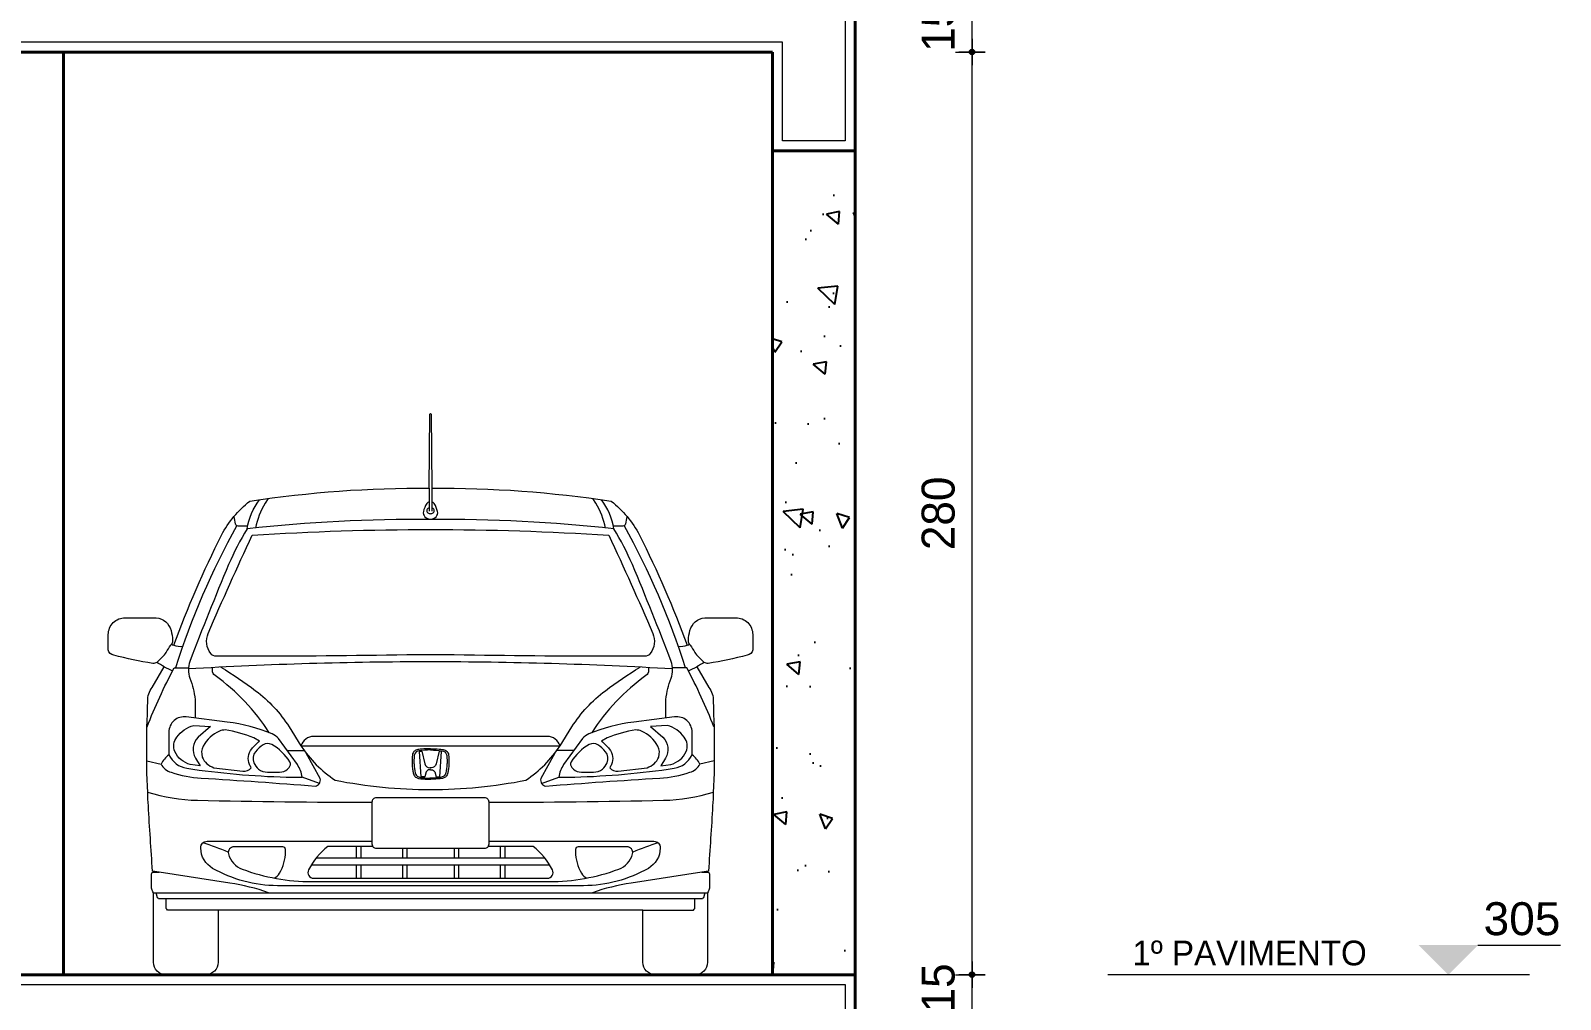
# Model space of a CAD drawing. Header units: millimetres. Extents: x 13204 to 24802, y 21209 to 40694.
# Drawn here: x 16442.7 to 16906.7, y 28881.1 to 29175.1 of the extents above; entities that cross this region are included whole.
import ezdxf
from ezdxf.enums import TextEntityAlignment as Align

# ---------------------------------------------------------------- set-up
doc = ezdxf.new("R2010")
doc.units = ezdxf.units.MM
for name, color, linetype, lineweight in [('COTAS', 30, 'Continuous', 5), ('Layout', 6, 'Continuous', 15), ('Meia Parede', 11, 'Continuous', 40), ('PAREDE', 1, 'Continuous', 40), ('Paredes', 1, 'Continuous', 40), ('PISO', 5, 'Continuous', 5), ('TEXTO', 4, 'Continuous', 5), ('Veiculos e pessoas', 245, 'Continuous', 0)]:
    doc.layers.add(name, color=color, linetype=linetype, lineweight=lineweight)
doc.layers.add('HACHURAS', color=8, linetype='Continuous')
doc.styles.add('LANA', font='stylu.ttf')
doc.styles.add('util2000', font='arial.ttf')
doc.dimstyles.new('COTA 50', dxfattribs={"dimscale": 0, "dimtxt": 10, "dimasz": 0.5, "dimexe": 1.25, "dimexo": 5, "dimgap": 5, "dimtad": 1, "dimdec": 0, "dimtxsty": 'LANA', "dimblk": 'cota', "dimcen": 2.5, "dimse2": 1, "dimclrd": 256, "dimclre": 256, "dimclrt": 256, "dimaunit": 1, "dimadec": 0, "dimazin": 0, "dimtfac": 1, "dimtdec": 0, "dimtmove": 0, "dimatfit": 3, "dimldrblk": 'DOTSMALL', "dimfxl": 5, "dimfxlon": 1, "dimtzin": 9, "dimlwd": -1, "dimlwe": -1, "dimarcsym": 0})

# ---------------------------------------------------------------- blocks, each defined once
blk = doc.blocks.new('*U98', base_point=(65067.98, 18426.58))
at = {"color": 0}
blk.add_line((65076.98, 18435.58), (65101.98, 18435.58), dxfattribs=at)
blk.add_solid([(65067.98, 18426.58), (65058.98, 18435.58), (65076.98, 18435.58)], dxfattribs=at)
blk = doc.blocks.new('Honda Civic_f')
at = {"layer": 'Veiculos e pessoas'}
blk.add_lwpolyline([(977.2, 196.2), (333, 196.2), (333, 37.6, -0.414214), (295.4, 0), (174.5, 0, -0.414214), (137, 37.6), (137, 248.9, -0.044876), (133.8, 254.2, -0.100463), (131.2, 265.2), (131.2, 305.6, -0.414214), (137, 311.4), (153.9, 311.4), (134, 314.5, -0.002559), (121.4, 512.9, -0.027419), (120.2, 830.3, -0.199219), (133.1, 871.5), (169.6, 934.5, -0.018052), (147.1, 947.7, -0.182408), (134.9, 944.5, -0.024799), (16.7, 969.5, -0.344091), (0, 986), (0, 1032, -0.414214), (51.4, 1083.4), (145.4, 1083.4, -0.318821), (190.1, 1044.5, -0.051882), (195, 1015.2, -0.147274), (191.8, 1003.2, 0.040513), (198.5, 999.8, -0.028855), (343.7, 1334.1, -0.109118), (429.2, 1437, -0.039623), (973.6, 1476.6), (975.3, 1700.7, -0.40326), (977.2, 1703.4, -0.40326), (979.1, 1700.7), (980.8, 1476.6, -0.039623), (1525.2, 1437, -0.109118), (1610.7, 1334.1, -0.028855), (1755.9, 999.8, 0.040513), (1762.6, 1003.2, -0.147274), (1759.4, 1015.2, -0.051882), (1764.3, 1044.5, -0.318821), (1809, 1083.4), (1903, 1083.4, -0.414214), (1954.4, 1032), (1954.4, 986, -0.344091), (1937.7, 969.5, -0.024799), (1819.5, 944.5, -0.182408), (1807.3, 947.7, -0.018052), (1784.8, 934.5), (1821.3, 871.5, -0.199219), (1834.2, 830.3, -0.027419), (1833, 512.9, -0.002559), (1820.4, 314.5), (1800.5, 311.4), (1817.4, 311.4, -0.414214), (1823.2, 305.6), (1823.2, 265.2, -0.100463), (1820.6, 254.2, -0.044876), (1817.4, 248.9), (1817.4, 37.6, -0.414214), (1779.9, 0), (1659, 0, -0.414214), (1621.5, 37.6), (1621.5, 196.2)], format="xyb", close=True, dxfattribs=at)
at = {"layer": 'Veiculos e pessoas', "color": 8}
for points in [[(1533.1, 1352.8, 0.031312), (977.2, 1381.2, 0.031312), (421.4, 1352.8), (421.4, 1352.8, -0.12264), (458.7, 1441.4)], [(484.5, 1445), (475.4, 1430.6, 0.077091), (445.9, 1355.5)], [(1508.5, 1355.5, 0.077091), (1479, 1430.6), (1469.9, 1445)], [(1691.2, 779), (1691.2, 835.5, -0.061077), (1706.8, 899.7, 0.181976), (1706.8, 950.8, 0.010144), (1589.4, 1244.5, 0.039623), (1533.1, 1352.8), (1533.1, 1352.8, 0.12264), (1495.7, 1441.4)], [(973.4, 1433.9), (973.1, 1433.9, 0.264272), (965.6, 1429.6, 0.075597), (955.7, 1405.4, 0.265409), (960.3, 1389.7, 0.180221), (977.2, 1382.3, 0.180221), (994.1, 1389.7, 0.265409), (998.7, 1405.4, 0.075597), (988.8, 1429.6, 0.264272), (981.3, 1433.9), (981, 1433.9)], [(973.2, 1416.8, 0.643076), (968.8, 1402, 0.140946), (977.2, 1398.9, 0.140946), (985.6, 1402, 0.643076), (981.2, 1416.8)], [(389.4, 1362.7, 0.049002), (203.6, 931.2)], [(421.4, 1352.8, 0.039623), (365, 1244.5, 0.010144), (247.6, 950.8, 0.181976), (247.6, 899.7, -0.061077), (263.2, 835.5), (263.2, 779)], [(935.8, 970.9, -0.004564), (447.4, 966.5), (327.9, 966.5, -0.24638), (310.7, 974.5, -0.269131), (303.2, 1035.9, -0.008672), (436.4, 1333.9, -0.015775), (977.2, 1351, -0.015775), (1518, 1333.9, -0.008672), (1651.2, 1035.9, -0.269131), (1643.7, 974.5, -0.24638), (1626.5, 966.5), (1507.1, 966.5, -0.004564), (1018.6, 970.9), (977.2, 970.9), (935.8, 970.9)], [(422.9, 1361.4), (393.7, 1361.4, -0.365535), (386.1, 1367.8, 0.051838), (380.8, 1390.2)], [(1573.6, 1390.2, 0.051838), (1568.3, 1367.8, -0.365535), (1560.7, 1361.4), (1531.5, 1361.4)], [(1750.9, 931.2, 0.049002), (1565.1, 1362.7)], [(147.1, 947.7), (164.7, 965, 0.098381), (175.1, 977.9, -0.010697), (189.6, 1000.2, 0.042929), (191.8, 1003.2)], [(198.5, 999.8, 0.148869), (225.7, 997.3)], [(1728.7, 997.3, 0.148869), (1755.9, 999.8)], [(1762.6, 1003.2, 0.042929), (1764.9, 1000.2, -0.010697), (1779.3, 977.9, 0.098381), (1789.7, 965), (1807.3, 947.7)], [(117.3, 751.8, -0.028233), (199.6, 931.2), (243.2, 931.2)], [(169.6, 934.5, 0.019407), (194.8, 922)], [(1711.4, 927.8, 0.014733), (977.2, 949.4, 0.014733), (243, 927.8)], [(488.3, 734.3, 0.095766), (323.8, 907.6, -0.242156), (315.6, 923.4), (315.6, 931.8)], [(341.6, 933.2, -0.02447), (446.8, 861.9, -0.090802), (548.1, 752), (584.3, 694.6), (977.2, 694.6), (1370.1, 694.6), (1406.3, 752, -0.090802), (1507.6, 861.9, -0.02447), (1612.8, 933.2)], [(1638.8, 931.8), (1638.8, 923.4, -0.242156), (1630.7, 907.6, 0.095766), (1466.2, 734.3)], [(1837.1, 751.8, 0.028233), (1754.8, 931.2), (1711.2, 931.2)], [(1759.6, 922, 0.019407), (1784.8, 934.5)], [(539.7, 599.6), (587.9, 599.6, 0.131313), (573.3, 637.5), (515.8, 716.5, 0.130656), (497.1, 730.7, 0.066415), (360.7, 766.7), (236.6, 782.3, 0.455853), (183.7, 736.3), (183.7, 666.8, 0.239835), (237.9, 626.4, 0.02875), (539.7, 599.6)], [(1414.7, 599.6, 0.02875), (1716.5, 626.4, 0.239835), (1770.7, 666.8), (1770.7, 736.3, 0.455853), (1717.8, 782.3), (1593.7, 766.7, 0.066415), (1457.3, 730.7, 0.130656), (1438.6, 716.5), (1381.1, 637.5, 0.131313), (1366.5, 599.6), (1414.7, 599.6)], [(1266.6, 590.4, 0.100117), (1370.1, 694.6, 0.32852), (1331.6, 722.9), (977.2, 722.9), (622.8, 722.9, 0.32852), (584.3, 694.6, 0.100117), (687.8, 590.4, 0.048949), (977.2, 562, 0.048949), (1266.6, 590.4)], [(183.7, 666.8, 0.138193), (160.1, 639, 0.226753), (190.7, 614.6, 0.071583), (281.8, 596.6, -0.005748), (627.5, 572.3, 0.464512), (642.4, 595.1), (600.4, 672)], [(1354, 672), (1312, 595.1, 0.464512), (1326.9, 572.3, -0.005748), (1672.6, 596.6, 0.071583), (1763.7, 614.6, 0.226753), (1794.3, 639, 0.138193), (1770.7, 666.8)], [(119.3, 554, 0.070296), (270.2, 529.3, 0.005568), (799.6, 523.4)], [(1154.8, 523.4, 0.005568), (1684.2, 529.3, 0.070296), (1835.1, 554)], [(1154.8, 405), (1655, 405, -0.414214), (1673.8, 386.2), (1673.8, 384.2, -0.269969), (1638, 322.7, -0.127649), (1441.6, 270), (977.2, 270), (512.9, 270, -0.127649), (316.4, 322.7, -0.269969), (280.6, 384.2), (280.6, 386.2, -0.414214), (299.4, 405), (799.6, 405)], [(363.7, 371.6, 0.033386), (286.4, 399.8)], [(503.4, 293.2, 0.136603), (519.1, 307.9, 0.137378), (537.3, 373), (537.3, 380.4, 0.414214), (529.8, 387.9), (381.6, 387.9, 0.507701), (364.2, 366.5, 0.243955), (406.1, 320.4, 0.089255), (616.7, 282.5), (977.2, 282.5), (1337.7, 282.5, 0.089255), (1548.3, 320.4, 0.243955), (1590.2, 366.5, 0.507701), (1572.8, 387.9), (1424.6, 387.9, 0.414214), (1417.1, 380.4), (1417.1, 373, 0.137378), (1435.3, 307.9, 0.136603), (1451, 293.2)], [(802.2, 388.9), (666.2, 388.9, 0.111412), (607.2, 318.2, 0.560693), (622.8, 292.7), (977.2, 292.7), (1331.6, 292.7, 0.560693), (1347.2, 318.2, 0.111412), (1288.2, 388.9), (1152.2, 388.9)], [(1668, 399.8, 0.033386), (1590.7, 371.6)], [(486.3, 248.9, 0.044768), (368.9, 278.1), (153.9, 311.4)], [(1800.5, 311.4), (1585.5, 278.1, 0.044768), (1468.1, 248.9)], [(1808.8, 248.9), (1805, 233.6, -0.001252), (1802.2, 230), (977.2, 230), (152.2, 230, -0.001252), (149.5, 233.6), (145.6, 248.9)], [(333, 196.2), (179.5, 196.2, -0.001665), (175.6, 200.9), (175.6, 230)], [(1621.5, 196.2), (1774.9, 196.2, 0.001665), (1778.8, 200.9), (1778.8, 230)]]:
    blk.add_lwpolyline(points, format="xyb", dxfattribs=at)
for points in [[(973.6, 1476.6), (973.1, 1406.9)], [(980.8, 1476.6), (981.3, 1406.9)], [(541.8, 680.8), (593.9, 680.8)], [(964.4, 615.4), (960, 600), (949.3, 600.7), (944, 677.4), (951.4, 677.9), (960.4, 639.5)], [(990, 615.4), (994.4, 600), (1005.1, 600.7), (1010.4, 677.4), (1003, 677.9), (994, 639.5)], [(1412.6, 680.8), (1360.5, 680.8)], [(116.6, 648.9), (160.1, 639)], [(1837.8, 648.9), (1794.3, 639)], [(640.5, 580.7), (587.9, 599.6)], [(1313.9, 580.7), (1366.5, 599.6)], [(751.5, 388.9), (751.5, 354.6)], [(765.6, 388.9), (765.6, 354.6)], [(891.8, 383.6), (891.8, 354.6)], [(905.9, 383.6), (905.9, 354.6)], [(1048.5, 383.6), (1048.5, 354.6)], [(1062.6, 383.6), (1062.6, 354.6)], [(1188.8, 388.9), (1188.8, 354.6)], [(1202.9, 388.9), (1202.9, 354.6)], [(615.9, 333.5), (977.2, 333.5), (1338.5, 333.5)], [(630.9, 354.6), (977.2, 354.6), (1323.5, 354.6)], [(751.5, 333.5), (751.5, 292.7)], [(765.6, 333.5), (765.6, 292.7)], [(891.8, 333.5), (891.8, 292.7)], [(905.9, 333.5), (905.9, 292.7)], [(1048.5, 333.5), (1048.5, 292.7)], [(1062.6, 333.5), (1062.6, 292.7)], [(1188.8, 333.5), (1188.8, 292.7)], [(1202.9, 333.5), (1202.9, 292.7)], [(137, 248.9), (977.2, 248.9), (1817.4, 248.9)]]:
    blk.add_lwpolyline(points, dxfattribs=at)
for points in [[(201.8, 677.1, -0.279501), (208.1, 720.6, -0.173019), (258.9, 756.6), (309.4, 753.1), (272.1, 720.5, 0.326194), (264.1, 657.1), (278.8, 633.7), (248.6, 638, -0.225457)], [(433.7, 627.4, -0.038338), (428.3, 637.6, -0.280153), (435, 685.5, -0.04127), (458.5, 709.1), (440.9, 718.7, 0.058508), (354.5, 742.7, 0.093564), (336.7, 739.2, 0.164277), (287.9, 694, 0.204948), (285, 660.3, 0.21549), (320.3, 628.1), (407.8, 617.7, 0.243985)], [(1520.8, 627.4, 0.243985), (1546.6, 617.7), (1634.1, 628.1, 0.21549), (1669.4, 660.3, 0.204948), (1666.5, 694, 0.164277), (1617.7, 739.2, 0.093564), (1599.9, 742.7, 0.058508), (1513.5, 718.7), (1495.9, 709.1, -0.04127), (1519.4, 685.5, -0.280153), (1526.1, 637.6, -0.038338)], [(1752.6, 677.1, 0.279501), (1746.3, 720.6, 0.173019), (1695.5, 756.6), (1645, 753.1), (1682.3, 720.5, -0.326194), (1690.3, 657.1), (1675.6, 633.7), (1705.8, 638, 0.225457)], [(495.8, 699.1, 0.225947), (469.7, 697.8, 0.084963), (446.2, 676.4, 0.280153), (441.6, 643.3, 0.101836), (455.6, 623.3, 0.153953), (482.5, 614.9), (519.6, 614.9, 0.17585), (543.3, 623.5), (548.1, 628.7, 0.365627), (550.7, 645.6, 0.113444)], [(1458.6, 699.1, 0.113444), (1403.7, 645.6, 0.365627), (1406.3, 628.7), (1411.1, 623.5, 0.17585), (1434.8, 614.9), (1471.9, 614.9, 0.153953), (1498.8, 623.3, 0.101836), (1512.8, 643.3, 0.280153), (1508.2, 676.4, 0.084963), (1484.7, 697.8, 0.225947)], [(812.7, 383.6), (977.2, 383.6), (1141.7, 383.6, 0.414214), (1154.8, 396.7), (1154.8, 523.7, 0.414214), (1141.7, 536.9), (977.2, 536.9), (812.7, 536.9, 0.414214), (799.6, 523.7), (799.6, 396.7, 0.414214)]]:
    blk.add_lwpolyline(points, format="xyb", close=True, dxfattribs=at)
for points in [[(976.8, 685.9), (977.5, 685.9)], [(977.5, 681.9), (976.8, 681.9)], [(977.6, 685.9), (976.9, 685.9)], [(976.9, 681.9), (977.6, 681.9)], [(977.2, 627.8), (975, 627.8)], [(976.8, 621.9), (977.2, 621.9)], [(977.2, 627.8), (979.4, 627.8)], [(977.6, 621.9), (977.2, 621.9)], [(974.7, 596.8), (977.2, 596.8)], [(977.2, 593.2), (976.4, 593.2)], [(979.7, 596.8), (977.2, 596.8)], [(977.2, 593.2), (978, 593.2)]]:
    blk.add_lwpolyline(points, close=True, dxfattribs=at)
for centre, major_axis, ratio, start_param, end_param in [((1145.5, 648), (0, 228), 0.982917, 1.52095, 1.557637), ((1106.5, 648.5), (0, 188.4), 0.982917, 1.557637, 1.626099), ((996.4, 655.6), (0, 76.2), 0.982917, 1.437023, 1.52095), ((944.7, 662.7), (0, 23.1), 0.982917, 1.08071, 1.437023), ((939.8, 665.3), (0, 17.5), 0.982917, 0.576761, 1.08071), ((1039.5, 652.1), (0, 114.4), 0.982917, 1.483956, 1.570796), ((1236.7, 652.1), (0, 315.1), 0.982917, 1.570796, 1.612584), ((952.4, 659.8), (0, 25.5), 0.982917, 1.220373, 1.483956), ((944.7, 662.6), (0, 17.2), 0.982917, 0.12809, 1.220373), ((941, 663.4), (0, 19.7), 0.982917, 0.288032, 0.576761), ((945.5, 647.9), (0, 35.9), 0.982917, 0.113783, 0.288032), ((1002.3, 142.4), (0, 544.8), 0.982917, 0.096938, 0.113783), ((976.8, 409.4), (0, 272.6), 0.982917, 0, 0.12809), ((976.8, 409.4), (0, 276.5), 0.982917, 0, 0.096938), ((1114.5, 649), (0, 196.6), 0.982917, 1.626099, 1.700955), ((1025.4, 637.1), (0, 105.2), 0.982917, 1.700955, 1.810274), ((959.9, 620.8), (0, 36.5), 0.982917, 1.810274, 1.978373), ((942.1, 613), (0, 16.7), 0.982917, 1.978373, 2.662781), ((1066.9, 644.9), (0, 142.2), 0.982917, 1.612584, 1.801379), ((947.1, 616.3), (0, 17), 0.982917, 1.801379, 2.485642), ((975, 643), (0, 15.3), 0.982917, 1.804623, 3.141593), ((970.5, 613.6), (0, 6.41), 0.982917, 0.806554, 1.287906), ((974, 610.3), (0, 11.3), 0.982917, 0.216714, 0.806554), ((976.8, 597.2), (0, 24.7), 0.982917, 0, 0.216714), ((976.8, 597.2), (0, 24.7), 0.982917, 0, 0.216714), ((946.5, 621.7), (0, 26.6), 0.982917, 2.662781, 3.006454), ((949.3, 619.1), (0, 20.6), 0.982917, 2.485642, 3.009336), ((959.8, 736.4), (-122.1, 77.9), 0.975679, 2.010877, 2.0763), ((974.7, 813.7), (0, 216.9), 0.982917, 3.009336, 3.141593), ((1011.7, 1434.6), (0, 842.3), 0.982917, 3.069809, 3.089698), ((976.4, 741.7), (0, 148.6), 0.982917, 3.089698, 3.141593)]:
    blk.add_ellipse(centre, major_axis=major_axis, ratio=ratio, start_param=start_param, end_param=end_param, dxfattribs=at)
at = {"layer": 'Veiculos e pessoas', "color": 8, "extrusion": (0, 0, -1)}
for centre, major_axis, ratio, start_param, end_param in [((977.6, 409.4), (0, 276.5), 0.982917, 0, 0.096938), ((977.6, 409.4), (0, 272.6), 0.982917, 0, 0.12809), ((952.1, 142.4), (0, 544.8), 0.982917, 0.096938, 0.113783), ((1009.7, 662.6), (0, 17.2), 0.982917, 0.12809, 1.220373), ((1008.9, 647.9), (0, 35.9), 0.982917, 0.113783, 0.288032), ((1013.4, 663.4), (0, 19.7), 0.982917, 0.288032, 0.576761), ((1014.6, 665.3), (0, 17.5), 0.982917, 0.576761, 1.08071), ((1002, 659.8), (0, 25.5), 0.982917, 1.220373, 1.483956), ((914.9, 652.1), (0, 114.4), 0.982917, 1.483956, 1.570796), ((717.7, 652.1), (0, 315.1), 0.982917, 1.570796, 1.612584), ((1009.7, 662.7), (0, 23.1), 0.982917, 1.08071, 1.437023), ((958, 655.6), (0, 76.2), 0.982917, 1.437023, 1.52095), ((808.9, 648), (0, 228), 0.982917, 1.52095, 1.557637), ((847.9, 648.5), (0, 188.4), 0.982917, 1.557637, 1.626099), ((977.6, 597.2), (0, 24.7), 0.982917, 0, 0.216714), ((977.6, 597.2), (0, 24.7), 0.982917, 0, 0.216714), ((979.4, 643), (0, 15.3), 0.982917, 1.804623, 3.141593), ((980.4, 610.3), (0, 11.3), 0.982917, 0.216714, 0.806554), ((983.9, 613.6), (0, 6.41), 0.982917, 0.806554, 1.287906), ((1007.3, 616.3), (0, 17), 0.982917, 1.801379, 2.485642), ((1012.4, 613), (0, 16.7), 0.982917, 1.978373, 2.662781), ((887.5, 644.9), (0, 142.2), 0.982917, 1.612584, 1.801379), ((994.5, 620.8), (0, 36.5), 0.982917, 1.810274, 1.978373), ((929, 637.1), (0, 105.2), 0.982917, 1.700955, 1.810274), ((839.9, 649), (0, 196.6), 0.982917, 1.626099, 1.700955), ((978, 741.7), (0, 148.6), 0.982917, 3.089698, 3.141593), ((979.7, 813.7), (0, 216.9), 0.982917, 3.009336, 3.141593), ((942.7, 1434.6), (0, 842.3), 0.982917, 3.069809, 3.089698), ((994.6, 736.4), (122.1, 77.9), 0.975679, 2.010877, 2.0763), ((1005.1, 619.1), (0, 20.6), 0.982917, 2.485642, 3.009336), ((1007.9, 621.7), (0, 26.6), 0.982917, 2.662781, 3.006454)]:
    blk.add_ellipse(centre, major_axis=major_axis, ratio=ratio, start_param=start_param, end_param=end_param, dxfattribs=at)
blk = doc.blocks.new('cota')
at = {"layer": 'COTAS'}
blk.add_hatch(color=256, dxfattribs=at).paths.add_polyline_path([(-1.6, 0, 1), (1.6, 0, 1)])
for points in [[(-1.6, 0), (-8, 0)], [(0, 1.6), (0, 8)], [(8, 0), (1.6, 0)], [(0, -8), (0, -1.6)]]:
    blk.add_lwpolyline(points, dxfattribs=at)
blk.add_circle((0, 0), 1.6, dxfattribs=at)
blk = doc.blocks.new('*D1019')
at = {"layer": 'COTAS', "transparency": 16777216}
for p, q in [((16728.27, 28874.06), (16728.27, 28888.06)), ((16723.27, 28873.56), (16729.52, 28873.56))]:
    blk.add_line(p, q, dxfattribs=at)
at = {"layer": 'Defpoints', "color": 0, "transparency": 16777216}
for p in [(16692.78, 28888.56), (16728.27, 28888.56), (16667.78, 28873.56)]:
    blk.add_point(p, dxfattribs=at)
at = {"layer": 'COTAS', "transparency": 16777216, "xscale": 0.5, "yscale": 0.5, "zscale": 0.5}
for p, rotation in [((16728.27, 28888.56), 90), ((16728.27, 28873.56), 270)]:
    blk.add_blockref('cota', p, dxfattribs=dict(at, rotation=rotation))
at = {"layer": 'COTAS', "transparency": 16777216, "insert": (16718.05, 28884.56), "char_height": 10, "attachment_point": 5, "rotation": 90, "style": 'LANA'}
blk.add_mtext('15', dxfattribs=at)
blk = doc.blocks.new('_DotSmall')
at = {"layer": 'PAREDE', "color": 0, "const_width": 0.5}
blk.add_lwpolyline([(-0.0625, 0, 1), (0.0625, 0, 1)], format="xyb", close=True, dxfattribs=at)
blk = doc.blocks.new('*D1020')
at = {"layer": 'COTAS', "transparency": 16777216}
for p, q in [((16728.27, 28889.06), (16728.27, 29168.06)), ((16723.27, 28888.56), (16729.52, 28888.56))]:
    blk.add_line(p, q, dxfattribs=at)
at = {"layer": 'Defpoints', "color": 0, "transparency": 16777216}
for p in [(16667.78, 29168.56), (16728.27, 29168.56), (16692.78, 28888.56)]:
    blk.add_point(p, dxfattribs=at)
at = {"layer": 'COTAS', "transparency": 16777216, "xscale": 0.5, "yscale": 0.5, "zscale": 0.5}
for p, rotation in [((16728.27, 29168.56), 90), ((16728.27, 28888.56), 270)]:
    blk.add_blockref('cota', p, dxfattribs=dict(at, rotation=rotation))
at = {"layer": 'COTAS', "transparency": 16777216, "insert": (16718.06, 29028.56), "char_height": 10, "attachment_point": 5, "rotation": 90, "style": 'LANA'}
blk.add_mtext('280', dxfattribs=at)
blk = doc.blocks.new('*D1021')
at = {"layer": 'COTAS', "transparency": 16777216}
for p, q in [((16728.27, 29169.06), (16728.27, 29183.06)), ((16723.27, 29168.56), (16729.52, 29168.56))]:
    blk.add_line(p, q, dxfattribs=at)
at = {"layer": 'Defpoints', "color": 0, "transparency": 16777216}
for p in [(16692.78, 29183.56), (16728.27, 29183.56), (16667.78, 29168.56)]:
    blk.add_point(p, dxfattribs=at)
at = {"layer": 'COTAS', "transparency": 16777216, "xscale": 0.5, "yscale": 0.5, "zscale": 0.5}
for p, rotation in [((16728.27, 29183.56), 90), ((16728.27, 29168.56), 270)]:
    blk.add_blockref('cota', p, dxfattribs=dict(at, rotation=rotation))
at = {"layer": 'COTAS', "transparency": 16777216, "insert": (16718.05, 29176.06), "char_height": 10, "attachment_point": 5, "rotation": 90, "style": 'LANA'}
blk.add_mtext('15', dxfattribs=at)

msp = doc.modelspace()

# ---------------------------------------------------------------- hatches: boundary and pattern name
at = {"layer": 'HACHURAS'}
h = msp.add_hatch(dxfattribs=at)
h.set_pattern_fill('AR-CONC', color=256, scale=0.25, angle=90, style=0)
h.set_pattern_definition([(140, (16667.78, 28888.564), (3.985, 45.546), [4.7625, -52.3875]), (85, (16667.78, 28888.564), (-47.764, -8.811), [3.81, -41.91]), (190.45, (16668.11, 28892.36), (-43.779, 36.736), [4.0475, -44.5225]), (136.184, (16655.08, 28888.564), (10.51, 67.77), [7.144, -78.581]), (186.636, (16655.956, 28894.21), (-61.856, 59.351), [6.071, -66.784]), (81.184, (16655.08, 28888.564), (-61.856, 59.351), [5.715, -62.865]), (111, (16658.255, 28894.914), (25.5664, 37.904), [4.7625, -52.3875]), (56, (16658.255, 28894.914), (-46.047, 15.4505), [3.81, -41.91]), (161.451, (16660.385, 28898.072), (-20.481, 53.354), [4.0475, -44.5225]), (127.5, (16667.78, 28888.564), (-21.1388, 0.7722), [0, -41.402, 0, -42.545, 0, -42.0688]), (97.5, (16667.78, 28888.564), (-25.0451, 16.705), [0, -24.257, 0, -40.4495, 0, -16.0338]), (57.5, (16667.78, 28874.403), (1.4322, 33.8976), [0, -15.875, 0, -49.53, 0, -65.7225]), (47.5, (16667.78, 28868.053), (-6.3566, 37.0323), [0, -20.6375, 0, -32.893, 0, -46.6725])])
h.paths.add_polyline_path([(16667.78, 28888.56), (16692.78, 28888.56), (16692.78, 29138.56), (16667.78, 29138.56)])

# ---------------------------------------------------------------- linework, layer by layer
at = {"layer": 'Meia Parede'}
msp.add_line((16452.66, 28888.56), (16452.66, 29168.56), dxfattribs=at)
at = {"layer": 'Paredes'}
for p, q in [((16692.78, 28593.56), (16692.78, 29233.56)), ((16667.78, 29168.56), (13781.78, 29168.56)), ((16667.78, 28888.56), (16667.78, 29168.56)), ((16667.78, 29138.56), (16692.78, 29138.56)), ((13735.78, 28888.56), (16692.78, 28888.56))]:
    msp.add_line(p, q, dxfattribs=at)
at = {"layer": 'PISO'}
for points in [[(13779.56, 29171.56), (13779.56, 29141.56), (13769.62, 29141.56), (13769.62, 29180.56), (16689.78, 29180.56), (16689.78, 29141.56), (16670.78, 29141.56), (16670.78, 29171.56)], [(13768.78, 28876.56), (13768.78, 28846.56), (13738.78, 28846.56), (13738.78, 28885.56), (16689.78, 28885.56), (16689.78, 28846.56), (16670.78, 28846.56), (16670.78, 28876.56)]]:
    msp.add_lwpolyline(points, close=True, dxfattribs=at)
at = {"layer": 'TEXTO'}
msp.add_line((16897.4, 28888.56), (16769.42, 28888.56), dxfattribs=at)

# ---------------------------------------------------------------- block references
at = {"layer": 'Layout', "color": 8, "xscale": 0.1, "yscale": 0.1, "zscale": 0.1}
msp.add_blockref('Honda Civic_f', (16466.3, 28888.56), dxfattribs=at)
at = {"layer": 'TEXTO'}
ref = msp.add_blockref('*U98', (16872.74, 28888.56), dxfattribs=at)
ref.add_attrib('NÍVEL', '305', dxfattribs={"layer": '0', "color": 0, "height": 10, "style": 'util2000'}).set_placement((16906.74, 28900.56), align=Align.RIGHT)

# ---------------------------------------------------------------- texts
at = {"layer": 'TEXTO', "style": 'LANA'}
msp.add_text('1º PAVIMENTO', height=7.5, dxfattribs=at).set_placement((16812.45, 28891.4), align=Align.CENTER)

# ---------------------------------------------------------------- dimensions: what is measured, and where the dimension line sits
at = {"layer": 'COTAS'}
for base, p1, p2, picture, middle in [((16728.27, 29183.56), (16667.78, 29168.56), (16692.78, 29183.56), '*D1021', (16728.27, 29176.06)), ((16728.27, 28888.56), (16667.78, 28873.56), (16692.78, 28888.56), '*D1019', (16728.27, 28884.56))]:
    dim = msp.add_linear_dim(base=base, p1=p1, p2=p2, angle=90, dimstyle='COTA 50', override={"dimscale": 1, "dimtmove": 1, "dimarcsym": 2}, dxfattribs=at)
    dim.commit()
    dim.dimension.update_dxf_attribs({"geometry": picture, "text_midpoint": middle, "dimtype": 160})
dim = msp.add_linear_dim(base=(16728.27, 29168.56), p1=(16692.78, 28888.56), p2=(16667.78, 29168.56), angle=90, dimstyle='COTA 50', override={"dimscale": 1, "dimtmove": 1, "dimarcsym": 2}, dxfattribs=at)
dim.commit()
dim.dimension.update_dxf_attribs({"geometry": '*D1020', "text_midpoint": (16718.06, 29028.56)})

doc.saveas('drawing.dxf')
